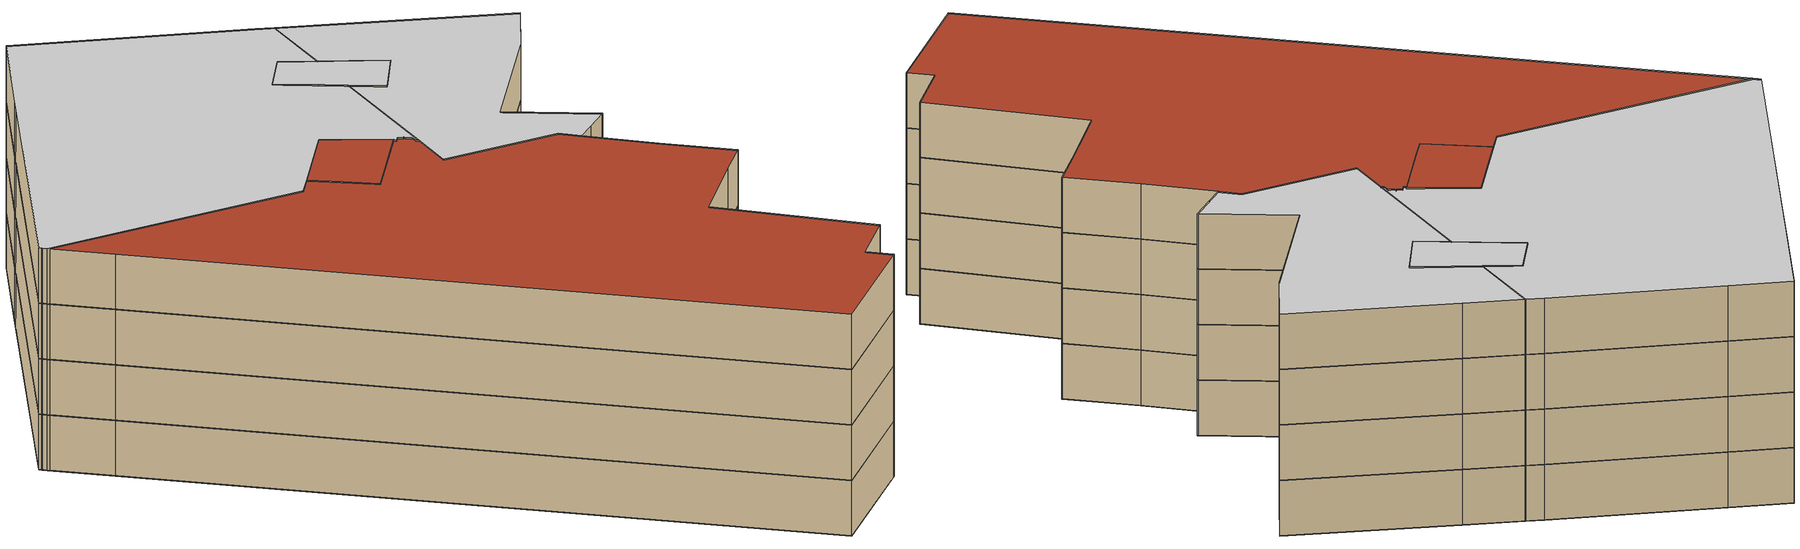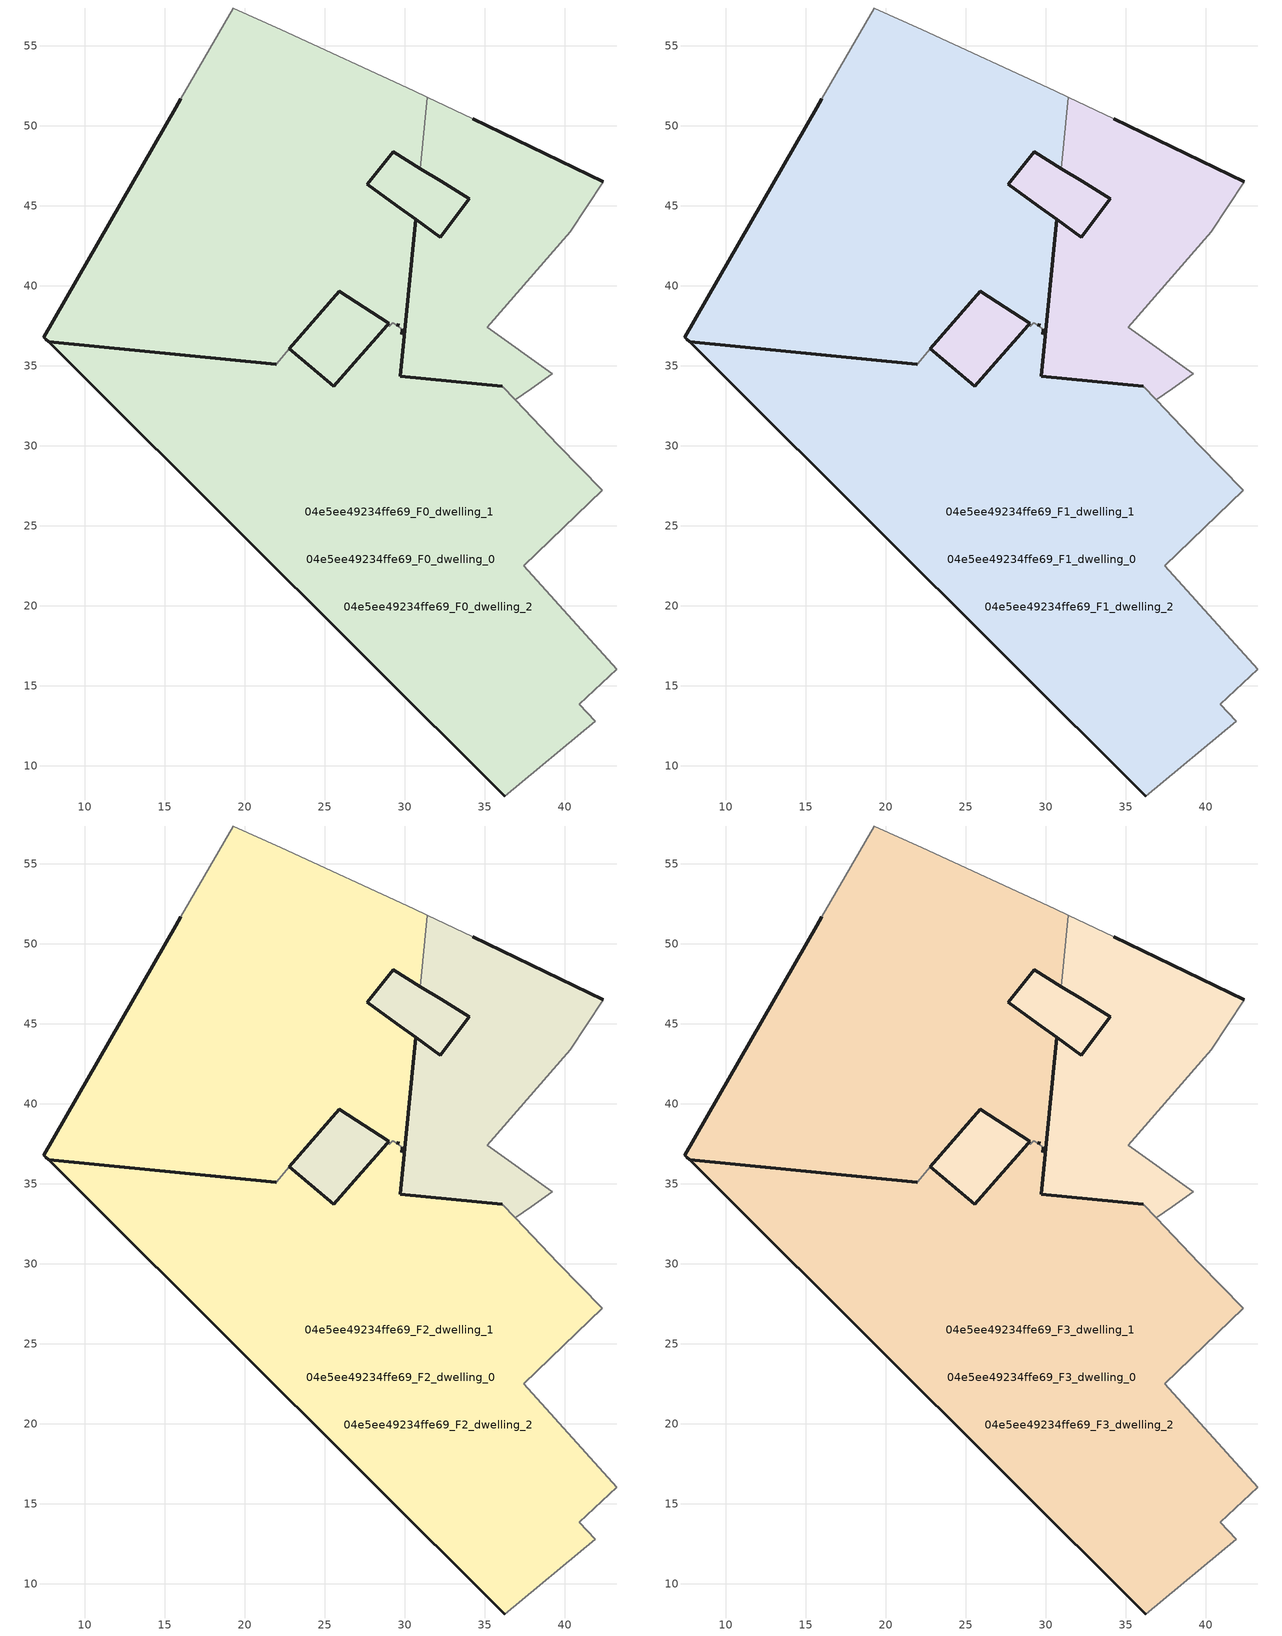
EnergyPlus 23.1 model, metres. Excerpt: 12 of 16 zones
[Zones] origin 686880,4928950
04e5ee49234ffe69_F0_dwelling_0
 floor ground (EU_floor_Construction): 29.96,36.86 30.67,44.13 29.73,44.82 29.49,44.99 27.64,46.34 29.28,48.36 30.98,47.32 31.41,51.79 30.57,52.19 22.27,55.99 19.29,57.35 16.01,51.67 15.69,51.11 7.43,36.78 7.54,36.67 7.56,36.65 7.73,36.48 21.95,35.1 22.77,36.04 22.77,36.05 25.91,39.66 29.01,37.65 28.91,37.54 29.04,37.45 29.24,37.68 29.49,37.52 29.58,37.62 29.57,37.47 29.85,37.28 29.82,36.95 z0; 39.22,34.48 35.15,37.41 40.34,43.38 42.41,46.5 34.25,50.42 31.41,51.79 30.98,47.32 32.28,46.52 34.04,45.44 32.21,43.01 30.67,44.13 29.96,36.86 29.72,34.34 36.09,33.73 36.1,33.72 36.91,32.86 37.89,33.55 z0; 32.21,43.01 34.04,45.44 32.28,46.52 30.98,47.32 29.28,48.36 27.64,46.34 29.49,44.99 29.73,44.82 30.67,44.13 z0; 41.9,12.78 40.91,13.82 43.25,16.02 37.44,22.48 40.7,25.64 42.35,27.21 39.58,30.02 36.91,32.86 36.1,33.72 36.09,33.72 36.09,33.73 29.72,34.34 29.96,36.86 29.82,36.95 29.85,37.28 29.57,37.47 29.58,37.62 29.49,37.52 29.24,37.68 29.04,37.45 28.91,37.54 26.41,34.67 25.57,33.7 24.15,34.89 22.77,36.04 21.95,35.1 7.73,36.48 10.15,34.08 36.26,8.1 z0; 26.41,34.67 28.91,37.54 29.01,37.65 25.91,39.66 22.77,36.05 22.77,36.04 24.15,34.89 25.57,33.7 z0
 wall outside (EU_wall_Construction): 34.25,50.42 42.41,46.5 / 36.1,33.72 29.72,34.34 30.67,44.13 32.21,43.01 34.04,45.44 32.28,46.52 30.98,47.32 z0:3
 wall adiabatic (EU_wall_Construction): 31.41,51.79 34.25,50.42 / 42.41,46.5 40.34,43.38 35.15,37.41 39.22,34.48 37.89,33.55 36.91,32.86 z0:3
 wall to 04e5ee49234ffe69_F0_dwelling_1 (EU_wall_Construction): 30.98,47.32 31.41,51.79 z0:3
 wall to 04e5ee49234ffe69_F0_dwelling_2 (EU_wall_Construction): 36.91,32.86 36.1,33.72 z0:3
04e5ee49234ffe69_F0_dwelling_1
 floor ground (EU_floor_Construction): 29.96,36.86 30.67,44.13 29.73,44.82 29.49,44.99 27.64,46.34 29.28,48.36 30.98,47.32 31.41,51.79 30.57,52.19 22.27,55.99 19.29,57.35 16.01,51.67 15.69,51.11 7.43,36.78 7.54,36.67 7.56,36.65 7.73,36.48 21.95,35.1 22.77,36.04 22.77,36.05 25.91,39.66 29.01,37.65 28.91,37.54 29.04,37.45 29.24,37.68 29.49,37.52 29.58,37.62 29.57,37.47 29.85,37.28 29.82,36.95 z0; 39.22,34.48 35.15,37.41 40.34,43.38 42.41,46.5 34.25,50.42 31.41,51.79 30.98,47.32 32.28,46.52 34.04,45.44 32.21,43.01 30.67,44.13 29.96,36.86 29.72,34.34 36.09,33.73 36.1,33.72 36.91,32.86 37.89,33.55 z0; 32.21,43.01 34.04,45.44 32.28,46.52 30.98,47.32 29.28,48.36 27.64,46.34 29.49,44.99 29.73,44.82 30.67,44.13 z0; 41.9,12.78 40.91,13.82 43.25,16.02 37.44,22.48 40.7,25.64 42.35,27.21 39.58,30.02 36.91,32.86 36.1,33.72 36.09,33.72 36.09,33.73 29.72,34.34 29.96,36.86 29.82,36.95 29.85,37.28 29.57,37.47 29.58,37.62 29.49,37.52 29.24,37.68 29.04,37.45 28.91,37.54 26.41,34.67 25.57,33.7 24.15,34.89 22.77,36.04 21.95,35.1 7.73,36.48 10.15,34.08 36.26,8.1 z0; 26.41,34.67 28.91,37.54 29.01,37.65 25.91,39.66 22.77,36.05 22.77,36.04 24.15,34.89 25.57,33.7 z0
 wall outside (EU_wall_Construction): 21.95,35.1 7.73,36.48 7.56,36.65 7.54,36.67 7.43,36.78 15.69,51.11 16.01,51.67 / 30.98,47.32 29.28,48.36 27.64,46.34 29.49,44.99 29.73,44.82 30.67,44.13 29.96,36.86 / 28.91,37.54 29.01,37.65 25.91,39.66 22.77,36.05 22.77,36.04 / 29.82,36.95 29.85,37.28 / 29.57,37.47 29.58,37.62 z0:3
 wall adiabatic (EU_wall_Construction): 16.01,51.67 19.29,57.35 22.27,55.99 30.57,52.19 31.41,51.79 z0:3
 wall to 04e5ee49234ffe69_F0_dwelling_2 (EU_wall_Construction): 29.96,36.86 29.82,36.95 / 29.85,37.28 29.57,37.47 / 29.58,37.62 29.49,37.52 29.24,37.68 29.04,37.45 28.91,37.54 / 22.77,36.04 21.95,35.1 z0:3
04e5ee49234ffe69_F0_dwelling_2
 floor ground (EU_floor_Construction): 39.22,34.48 35.15,37.41 40.34,43.38 42.41,46.5 34.25,50.42 31.41,51.79 30.98,47.32 32.28,46.52 34.04,45.44 32.21,43.01 30.67,44.13 29.96,36.86 29.72,34.34 36.09,33.73 36.1,33.72 36.91,32.86 37.89,33.55 z0; 41.9,12.78 40.91,13.82 43.25,16.02 37.44,22.48 40.7,25.64 42.35,27.21 39.58,30.02 36.91,32.86 36.1,33.72 36.09,33.72 36.09,33.73 29.72,34.34 29.96,36.86 29.82,36.95 29.85,37.28 29.57,37.47 29.58,37.62 29.49,37.52 29.24,37.68 29.04,37.45 28.91,37.54 26.41,34.67 25.57,33.7 24.15,34.89 22.77,36.04 21.95,35.1 7.73,36.48 10.15,34.08 36.26,8.1 z0; 29.96,36.86 30.67,44.13 29.73,44.82 29.49,44.99 27.64,46.34 29.28,48.36 30.98,47.32 31.41,51.79 30.57,52.19 22.27,55.99 19.29,57.35 16.01,51.67 15.69,51.11 7.43,36.78 7.54,36.67 7.56,36.65 7.73,36.48 21.95,35.1 22.77,36.04 22.77,36.05 25.91,39.66 29.01,37.65 28.91,37.54 29.04,37.45 29.24,37.68 29.49,37.52 29.58,37.62 29.57,37.47 29.85,37.28 29.82,36.95 z0; 32.21,43.01 34.04,45.44 32.28,46.52 30.98,47.32 29.28,48.36 27.64,46.34 29.49,44.99 29.73,44.82 30.67,44.13 z0; 26.41,34.67 28.91,37.54 29.01,37.65 25.91,39.66 22.77,36.05 22.77,36.04 24.15,34.89 25.57,33.7 z0
 wall outside (EU_wall_Construction): 36.26,8.1 10.15,34.08 7.73,36.48 21.95,35.1 / 22.77,36.04 24.15,34.89 25.57,33.7 26.41,34.67 28.91,37.54 / 29.96,36.86 29.72,34.34 36.09,33.73 / 29.85,37.28 29.82,36.95 / 29.58,37.62 29.57,37.47 z0:3
 wall adiabatic (EU_wall_Construction): 36.09,33.73 36.09,33.72 36.1,33.72 / 36.91,32.86 39.58,30.02 42.35,27.21 40.7,25.64 37.44,22.48 43.25,16.02 40.91,13.82 41.9,12.78 36.26,8.1 z0:3
04e5ee49234ffe69_F1_dwelling_0
 floor outside (EU_floor_Construction): 39.22,34.48 35.15,37.41 40.34,43.38 42.41,46.5 34.25,50.42 31.41,51.79 30.98,47.32 32.28,46.52 34.04,45.44 32.21,43.01 30.67,44.13 29.96,36.86 29.72,34.34 36.09,33.73 36.1,33.72 36.91,32.86 37.89,33.55 z3; 29.96,36.86 30.67,44.13 29.73,44.82 29.49,44.99 27.64,46.34 29.28,48.36 30.98,47.32 31.41,51.79 30.57,52.19 22.27,55.99 19.29,57.35 16.01,51.67 15.69,51.11 7.43,36.78 7.54,36.67 7.56,36.65 7.73,36.48 21.95,35.1 22.77,36.04 22.77,36.05 25.91,39.66 29.01,37.65 28.91,37.54 29.04,37.45 29.24,37.68 29.49,37.52 29.58,37.62 29.57,37.47 29.85,37.28 29.82,36.95 z3; 32.21,43.01 34.04,45.44 32.28,46.52 30.98,47.32 29.28,48.36 27.64,46.34 29.49,44.99 29.73,44.82 30.67,44.13 z3; 41.9,12.78 40.91,13.82 43.25,16.02 37.44,22.48 40.7,25.64 42.35,27.21 39.58,30.02 36.91,32.86 36.1,33.72 36.09,33.72 36.09,33.73 29.72,34.34 29.96,36.86 29.82,36.95 29.85,37.28 29.57,37.47 29.58,37.62 29.49,37.52 29.24,37.68 29.04,37.45 28.91,37.54 26.41,34.67 25.57,33.7 24.15,34.89 22.77,36.04 21.95,35.1 7.73,36.48 10.15,34.08 36.26,8.1 z3; 26.41,34.67 28.91,37.54 29.01,37.65 25.91,39.66 22.77,36.05 22.77,36.04 24.15,34.89 25.57,33.7 z3
 wall outside (EU_wall_Construction): 34.25,50.42 42.41,46.5 / 36.1,33.72 29.72,34.34 30.67,44.13 32.21,43.01 34.04,45.44 32.28,46.52 30.98,47.32 z3:6
 wall adiabatic (EU_wall_Construction): 31.41,51.79 34.25,50.42 / 42.41,46.5 40.34,43.38 35.15,37.41 39.22,34.48 37.89,33.55 36.91,32.86 z3:6
 wall to 04e5ee49234ffe69_F1_dwelling_1 (EU_wall_Construction): 30.98,47.32 31.41,51.79 z3:6
 wall to 04e5ee49234ffe69_F1_dwelling_2 (EU_wall_Construction): 36.91,32.86 36.1,33.72 z3:6
04e5ee49234ffe69_F1_dwelling_1
 floor outside (EU_floor_Construction): 29.96,36.86 30.67,44.13 29.73,44.82 29.49,44.99 27.64,46.34 29.28,48.36 30.98,47.32 31.41,51.79 30.57,52.19 22.27,55.99 19.29,57.35 16.01,51.67 15.69,51.11 7.43,36.78 7.54,36.67 7.56,36.65 7.73,36.48 21.95,35.1 22.77,36.04 22.77,36.05 25.91,39.66 29.01,37.65 28.91,37.54 29.04,37.45 29.24,37.68 29.49,37.52 29.58,37.62 29.57,37.47 29.85,37.28 29.82,36.95 z3; 39.22,34.48 35.15,37.41 40.34,43.38 42.41,46.5 34.25,50.42 31.41,51.79 30.98,47.32 32.28,46.52 34.04,45.44 32.21,43.01 30.67,44.13 29.96,36.86 29.72,34.34 36.09,33.73 36.1,33.72 36.91,32.86 37.89,33.55 z3; 32.21,43.01 34.04,45.44 32.28,46.52 30.98,47.32 29.28,48.36 27.64,46.34 29.49,44.99 29.73,44.82 30.67,44.13 z3; 41.9,12.78 40.91,13.82 43.25,16.02 37.44,22.48 40.7,25.64 42.35,27.21 39.58,30.02 36.91,32.86 36.1,33.72 36.09,33.72 36.09,33.73 29.72,34.34 29.96,36.86 29.82,36.95 29.85,37.28 29.57,37.47 29.58,37.62 29.49,37.52 29.24,37.68 29.04,37.45 28.91,37.54 26.41,34.67 25.57,33.7 24.15,34.89 22.77,36.04 21.95,35.1 7.73,36.48 10.15,34.08 36.26,8.1 z3; 26.41,34.67 28.91,37.54 29.01,37.65 25.91,39.66 22.77,36.05 22.77,36.04 24.15,34.89 25.57,33.7 z3
 wall outside (EU_wall_Construction): 21.95,35.1 7.73,36.48 7.56,36.65 7.54,36.67 7.43,36.78 15.69,51.11 16.01,51.67 / 30.98,47.32 29.28,48.36 27.64,46.34 29.49,44.99 29.73,44.82 30.67,44.13 29.96,36.86 / 28.91,37.54 29.01,37.65 25.91,39.66 22.77,36.05 22.77,36.04 / 29.82,36.95 29.85,37.28 / 29.57,37.47 29.58,37.62 z3:6
 wall adiabatic (EU_wall_Construction): 16.01,51.67 19.29,57.35 22.27,55.99 30.57,52.19 31.41,51.79 z3:6
 wall to 04e5ee49234ffe69_F1_dwelling_2 (EU_wall_Construction): 29.96,36.86 29.82,36.95 / 29.85,37.28 29.57,37.47 / 29.58,37.62 29.49,37.52 29.24,37.68 29.04,37.45 28.91,37.54 / 22.77,36.04 21.95,35.1 z3:6
04e5ee49234ffe69_F1_dwelling_2
 floor to 04e5ee49234ffe69_F0_dwelling_2 (EU_floor_Construction): 39.22,34.48 35.15,37.41 40.34,43.38 42.41,46.5 34.25,50.42 31.41,51.79 30.98,47.32 32.28,46.52 34.04,45.44 32.21,43.01 30.67,44.13 29.96,36.86 29.72,34.34 36.09,33.73 36.1,33.72 36.91,32.86 37.89,33.55 z3; 41.9,12.78 40.91,13.82 43.25,16.02 37.44,22.48 40.7,25.64 42.35,27.21 39.58,30.02 36.91,32.86 36.1,33.72 36.09,33.72 36.09,33.73 29.72,34.34 29.96,36.86 29.82,36.95 29.85,37.28 29.57,37.47 29.58,37.62 29.49,37.52 29.24,37.68 29.04,37.45 28.91,37.54 26.41,34.67 25.57,33.7 24.15,34.89 22.77,36.04 21.95,35.1 7.73,36.48 10.15,34.08 36.26,8.1 z3; 29.96,36.86 30.67,44.13 29.73,44.82 29.49,44.99 27.64,46.34 29.28,48.36 30.98,47.32 31.41,51.79 30.57,52.19 22.27,55.99 19.29,57.35 16.01,51.67 15.69,51.11 7.43,36.78 7.54,36.67 7.56,36.65 7.73,36.48 21.95,35.1 22.77,36.04 22.77,36.05 25.91,39.66 29.01,37.65 28.91,37.54 29.04,37.45 29.24,37.68 29.49,37.52 29.58,37.62 29.57,37.47 29.85,37.28 29.82,36.95 z3; 26.41,34.67 28.91,37.54 29.01,37.65 25.91,39.66 22.77,36.05 22.77,36.04 24.15,34.89 25.57,33.7 z3; 32.21,43.01 34.04,45.44 32.28,46.52 30.98,47.32 29.28,48.36 27.64,46.34 29.49,44.99 29.73,44.82 30.67,44.13 z3
 wall outside (EU_wall_Construction): 36.26,8.1 10.15,34.08 7.73,36.48 21.95,35.1 / 22.77,36.04 24.15,34.89 25.57,33.7 26.41,34.67 28.91,37.54 / 29.96,36.86 29.72,34.34 36.09,33.73 / 29.85,37.28 29.82,36.95 / 29.58,37.62 29.57,37.47 z3:6
 wall adiabatic (EU_wall_Construction): 36.09,33.73 36.09,33.72 36.1,33.72 / 36.91,32.86 39.58,30.02 42.35,27.21 40.7,25.64 37.44,22.48 43.25,16.02 40.91,13.82 41.9,12.78 36.26,8.1 z3:6
04e5ee49234ffe69_F2_dwelling_0
 floor outside (EU_floor_Construction): 39.22,34.48 35.15,37.41 40.34,43.38 42.41,46.5 34.25,50.42 31.41,51.79 30.98,47.32 32.28,46.52 34.04,45.44 32.21,43.01 30.67,44.13 29.96,36.86 29.72,34.34 36.09,33.73 36.1,33.72 36.91,32.86 37.89,33.55 z6; 29.96,36.86 30.67,44.13 29.73,44.82 29.49,44.99 27.64,46.34 29.28,48.36 30.98,47.32 31.41,51.79 30.57,52.19 22.27,55.99 19.29,57.35 16.01,51.67 15.69,51.11 7.43,36.78 7.54,36.67 7.56,36.65 7.73,36.48 21.95,35.1 22.77,36.04 22.77,36.05 25.91,39.66 29.01,37.65 28.91,37.54 29.04,37.45 29.24,37.68 29.49,37.52 29.58,37.62 29.57,37.47 29.85,37.28 29.82,36.95 z6; 32.21,43.01 34.04,45.44 32.28,46.52 30.98,47.32 29.28,48.36 27.64,46.34 29.49,44.99 29.73,44.82 30.67,44.13 z6; 41.9,12.78 40.91,13.82 43.25,16.02 37.44,22.48 40.7,25.64 42.35,27.21 39.58,30.02 36.91,32.86 36.1,33.72 36.09,33.72 36.09,33.73 29.72,34.34 29.96,36.86 29.82,36.95 29.85,37.28 29.57,37.47 29.58,37.62 29.49,37.52 29.24,37.68 29.04,37.45 28.91,37.54 26.41,34.67 25.57,33.7 24.15,34.89 22.77,36.04 21.95,35.1 7.73,36.48 10.15,34.08 36.26,8.1 z6; 26.41,34.67 28.91,37.54 29.01,37.65 25.91,39.66 22.77,36.05 22.77,36.04 24.15,34.89 25.57,33.7 z6
 wall outside (EU_wall_Construction): 34.25,50.42 42.41,46.5 / 36.1,33.72 29.72,34.34 30.67,44.13 32.21,43.01 34.04,45.44 32.28,46.52 30.98,47.32 z6:9
 wall adiabatic (EU_wall_Construction): 31.41,51.79 34.25,50.42 / 42.41,46.5 40.34,43.38 35.15,37.41 39.22,34.48 37.89,33.55 36.91,32.86 z6:9
 wall to 04e5ee49234ffe69_F2_dwelling_1 (EU_wall_Construction): 30.98,47.32 31.41,51.79 z6:9
 wall to 04e5ee49234ffe69_F2_dwelling_2 (EU_wall_Construction): 36.91,32.86 36.1,33.72 z6:9
04e5ee49234ffe69_F2_dwelling_1
 floor outside (EU_floor_Construction): 29.96,36.86 30.67,44.13 29.73,44.82 29.49,44.99 27.64,46.34 29.28,48.36 30.98,47.32 31.41,51.79 30.57,52.19 22.27,55.99 19.29,57.35 16.01,51.67 15.69,51.11 7.43,36.78 7.54,36.67 7.56,36.65 7.73,36.48 21.95,35.1 22.77,36.04 22.77,36.05 25.91,39.66 29.01,37.65 28.91,37.54 29.04,37.45 29.24,37.68 29.49,37.52 29.58,37.62 29.57,37.47 29.85,37.28 29.82,36.95 z6; 39.22,34.48 35.15,37.41 40.34,43.38 42.41,46.5 34.25,50.42 31.41,51.79 30.98,47.32 32.28,46.52 34.04,45.44 32.21,43.01 30.67,44.13 29.96,36.86 29.72,34.34 36.09,33.73 36.1,33.72 36.91,32.86 37.89,33.55 z6; 32.21,43.01 34.04,45.44 32.28,46.52 30.98,47.32 29.28,48.36 27.64,46.34 29.49,44.99 29.73,44.82 30.67,44.13 z6; 41.9,12.78 40.91,13.82 43.25,16.02 37.44,22.48 40.7,25.64 42.35,27.21 39.58,30.02 36.91,32.86 36.1,33.72 36.09,33.72 36.09,33.73 29.72,34.34 29.96,36.86 29.82,36.95 29.85,37.28 29.57,37.47 29.58,37.62 29.49,37.52 29.24,37.68 29.04,37.45 28.91,37.54 26.41,34.67 25.57,33.7 24.15,34.89 22.77,36.04 21.95,35.1 7.73,36.48 10.15,34.08 36.26,8.1 z6; 26.41,34.67 28.91,37.54 29.01,37.65 25.91,39.66 22.77,36.05 22.77,36.04 24.15,34.89 25.57,33.7 z6
 wall outside (EU_wall_Construction): 21.95,35.1 7.73,36.48 7.56,36.65 7.54,36.67 7.43,36.78 15.69,51.11 16.01,51.67 / 30.98,47.32 29.28,48.36 27.64,46.34 29.49,44.99 29.73,44.82 30.67,44.13 29.96,36.86 / 28.91,37.54 29.01,37.65 25.91,39.66 22.77,36.05 22.77,36.04 / 29.82,36.95 29.85,37.28 / 29.57,37.47 29.58,37.62 z6:9
 wall adiabatic (EU_wall_Construction): 16.01,51.67 19.29,57.35 22.27,55.99 30.57,52.19 31.41,51.79 z6:9
 wall to 04e5ee49234ffe69_F2_dwelling_2 (EU_wall_Construction): 29.96,36.86 29.82,36.95 / 29.85,37.28 29.57,37.47 / 29.58,37.62 29.49,37.52 29.24,37.68 29.04,37.45 28.91,37.54 / 22.77,36.04 21.95,35.1 z6:9
04e5ee49234ffe69_F2_dwelling_2
 floor to 04e5ee49234ffe69_F1_dwelling_2 (EU_floor_Construction): 39.22,34.48 35.15,37.41 40.34,43.38 42.41,46.5 34.25,50.42 31.41,51.79 30.98,47.32 32.28,46.52 34.04,45.44 32.21,43.01 30.67,44.13 29.96,36.86 29.72,34.34 36.09,33.73 36.1,33.72 36.91,32.86 37.89,33.55 z6; 41.9,12.78 40.91,13.82 43.25,16.02 37.44,22.48 40.7,25.64 42.35,27.21 39.58,30.02 36.91,32.86 36.1,33.72 36.09,33.72 36.09,33.73 29.72,34.34 29.96,36.86 29.82,36.95 29.85,37.28 29.57,37.47 29.58,37.62 29.49,37.52 29.24,37.68 29.04,37.45 28.91,37.54 26.41,34.67 25.57,33.7 24.15,34.89 22.77,36.04 21.95,35.1 7.73,36.48 10.15,34.08 36.26,8.1 z6; 29.96,36.86 30.67,44.13 29.73,44.82 29.49,44.99 27.64,46.34 29.28,48.36 30.98,47.32 31.41,51.79 30.57,52.19 22.27,55.99 19.29,57.35 16.01,51.67 15.69,51.11 7.43,36.78 7.54,36.67 7.56,36.65 7.73,36.48 21.95,35.1 22.77,36.04 22.77,36.05 25.91,39.66 29.01,37.65 28.91,37.54 29.04,37.45 29.24,37.68 29.49,37.52 29.58,37.62 29.57,37.47 29.85,37.28 29.82,36.95 z6; 26.41,34.67 28.91,37.54 29.01,37.65 25.91,39.66 22.77,36.05 22.77,36.04 24.15,34.89 25.57,33.7 z6; 32.21,43.01 34.04,45.44 32.28,46.52 30.98,47.32 29.28,48.36 27.64,46.34 29.49,44.99 29.73,44.82 30.67,44.13 z6
 wall outside (EU_wall_Construction): 36.26,8.1 10.15,34.08 7.73,36.48 21.95,35.1 / 22.77,36.04 24.15,34.89 25.57,33.7 26.41,34.67 28.91,37.54 / 29.96,36.86 29.72,34.34 36.09,33.73 / 29.85,37.28 29.82,36.95 / 29.58,37.62 29.57,37.47 z6:9
 wall adiabatic (EU_wall_Construction): 36.09,33.73 36.09,33.72 36.1,33.72 / 36.91,32.86 39.58,30.02 42.35,27.21 40.7,25.64 37.44,22.48 43.25,16.02 40.91,13.82 41.9,12.78 36.26,8.1 z6:9
04e5ee49234ffe69_F3_dwelling_0
 floor outside (EU_floor_Construction): 39.22,34.48 35.15,37.41 40.34,43.38 42.41,46.5 34.25,50.42 31.41,51.79 30.98,47.32 32.28,46.52 34.04,45.44 32.21,43.01 30.67,44.13 29.96,36.86 29.72,34.34 36.09,33.73 36.1,33.72 36.91,32.86 37.89,33.55 z9; 29.96,36.86 30.67,44.13 29.73,44.82 29.49,44.99 27.64,46.34 29.28,48.36 30.98,47.32 31.41,51.79 30.57,52.19 22.27,55.99 19.29,57.35 16.01,51.67 15.69,51.11 7.43,36.78 7.54,36.67 7.56,36.65 7.73,36.48 21.95,35.1 22.77,36.04 22.77,36.05 25.91,39.66 29.01,37.65 28.91,37.54 29.04,37.45 29.24,37.68 29.49,37.52 29.58,37.62 29.57,37.47 29.85,37.28 29.82,36.95 z9; 32.21,43.01 34.04,45.44 32.28,46.52 30.98,47.32 29.28,48.36 27.64,46.34 29.49,44.99 29.73,44.82 30.67,44.13 z9; 41.9,12.78 40.91,13.82 43.25,16.02 37.44,22.48 40.7,25.64 42.35,27.21 39.58,30.02 36.91,32.86 36.1,33.72 36.09,33.72 36.09,33.73 29.72,34.34 29.96,36.86 29.82,36.95 29.85,37.28 29.57,37.47 29.58,37.62 29.49,37.52 29.24,37.68 29.04,37.45 28.91,37.54 26.41,34.67 25.57,33.7 24.15,34.89 22.77,36.04 21.95,35.1 7.73,36.48 10.15,34.08 36.26,8.1 z9; 26.41,34.67 28.91,37.54 29.01,37.65 25.91,39.66 22.77,36.05 22.77,36.04 24.15,34.89 25.57,33.7 z9
 wall outside (EU_wall_Construction): 34.25,50.42 42.41,46.5 / 36.1,33.72 29.72,34.34 30.67,44.13 32.21,43.01 34.04,45.44 32.28,46.52 30.98,47.32 z9:12
 wall adiabatic (EU_wall_Construction): 31.41,51.79 34.25,50.42 / 42.41,46.5 40.34,43.38 35.15,37.41 39.22,34.48 37.89,33.55 36.91,32.86 z9:12
 wall to 04e5ee49234ffe69_F3_dwelling_1 (EU_wall_Construction): 30.98,47.32 31.41,51.79 z9:12
 wall to 04e5ee49234ffe69_F3_dwelling_2 (EU_wall_Construction): 36.91,32.86 36.1,33.72 z9:12
 ceiling to 04e5ee49234ffe69_F4_dwelling_0 (EU_floor_Construction): 42.41,46.5 40.34,43.38 35.15,37.41 39.22,34.48 37.89,33.55 36.91,32.86 36.1,33.72 36.09,33.73 29.72,34.34 29.96,36.86 30.67,44.13 32.21,43.01 34.04,45.44 32.28,46.52 30.98,47.32 31.41,51.79 34.25,50.42 z12
 ceiling to 04e5ee49234ffe69_F4_dwelling_1 (EU_floor_Construction): 30.57,52.19 31.41,51.79 30.98,47.32 29.28,48.36 27.64,46.34 29.49,44.99 29.73,44.82 30.67,44.13 29.96,36.86 29.82,36.95 29.85,37.28 29.57,37.47 29.58,37.62 29.49,37.52 29.24,37.68 29.04,37.45 28.91,37.54 29.01,37.65 25.91,39.66 22.77,36.05 22.77,36.04 21.95,35.1 7.73,36.48 7.56,36.65 7.54,36.67 7.43,36.78 15.69,51.11 16.01,51.67 19.29,57.35 22.27,55.99 z12; 32.28,46.52 34.04,45.44 32.21,43.01 30.67,44.13 29.73,44.82 29.49,44.99 27.64,46.34 29.28,48.36 30.98,47.32 z12
 roof outside (EU_floor_Construction): 36.91,32.86 39.58,30.02 42.35,27.21 40.7,25.64 37.44,22.48 43.25,16.02 40.91,13.82 41.9,12.78 36.26,8.1 10.15,34.08 7.73,36.48 21.95,35.1 22.77,36.04 24.15,34.89 25.57,33.7 26.41,34.67 28.91,37.54 29.04,37.45 29.24,37.68 29.49,37.52 29.58,37.62 29.57,37.47 29.85,37.28 29.82,36.95 29.96,36.86 29.72,34.34 36.09,33.73 36.09,33.72 36.1,33.72 z12; 29.01,37.65 28.91,37.54 26.41,34.67 25.57,33.7 24.15,34.89 22.77,36.04 22.77,36.05 25.91,39.66 z12
04e5ee49234ffe69_F3_dwelling_1
 floor outside (EU_floor_Construction): 29.96,36.86 30.67,44.13 29.73,44.82 29.49,44.99 27.64,46.34 29.28,48.36 30.98,47.32 31.41,51.79 30.57,52.19 22.27,55.99 19.29,57.35 16.01,51.67 15.69,51.11 7.43,36.78 7.54,36.67 7.56,36.65 7.73,36.48 21.95,35.1 22.77,36.04 22.77,36.05 25.91,39.66 29.01,37.65 28.91,37.54 29.04,37.45 29.24,37.68 29.49,37.52 29.58,37.62 29.57,37.47 29.85,37.28 29.82,36.95 z9; 39.22,34.48 35.15,37.41 40.34,43.38 42.41,46.5 34.25,50.42 31.41,51.79 30.98,47.32 32.28,46.52 34.04,45.44 32.21,43.01 30.67,44.13 29.96,36.86 29.72,34.34 36.09,33.73 36.1,33.72 36.91,32.86 37.89,33.55 z9; 32.21,43.01 34.04,45.44 32.28,46.52 30.98,47.32 29.28,48.36 27.64,46.34 29.49,44.99 29.73,44.82 30.67,44.13 z9; 41.9,12.78 40.91,13.82 43.25,16.02 37.44,22.48 40.7,25.64 42.35,27.21 39.58,30.02 36.91,32.86 36.1,33.72 36.09,33.72 36.09,33.73 29.72,34.34 29.96,36.86 29.82,36.95 29.85,37.28 29.57,37.47 29.58,37.62 29.49,37.52 29.24,37.68 29.04,37.45 28.91,37.54 26.41,34.67 25.57,33.7 24.15,34.89 22.77,36.04 21.95,35.1 7.73,36.48 10.15,34.08 36.26,8.1 z9; 26.41,34.67 28.91,37.54 29.01,37.65 25.91,39.66 22.77,36.05 22.77,36.04 24.15,34.89 25.57,33.7 z9
 wall outside (EU_wall_Construction): 21.95,35.1 7.73,36.48 7.56,36.65 7.54,36.67 7.43,36.78 15.69,51.11 16.01,51.67 / 30.98,47.32 29.28,48.36 27.64,46.34 29.49,44.99 29.73,44.82 30.67,44.13 29.96,36.86 / 28.91,37.54 29.01,37.65 25.91,39.66 22.77,36.05 22.77,36.04 / 29.82,36.95 29.85,37.28 / 29.57,37.47 29.58,37.62 z9:12
 wall adiabatic (EU_wall_Construction): 16.01,51.67 19.29,57.35 22.27,55.99 30.57,52.19 31.41,51.79 z9:12
 wall to 04e5ee49234ffe69_F3_dwelling_2 (EU_wall_Construction): 29.96,36.86 29.82,36.95 / 29.85,37.28 29.57,37.47 / 29.58,37.62 29.49,37.52 29.24,37.68 29.04,37.45 28.91,37.54 / 22.77,36.04 21.95,35.1 z9:12
 ceiling to 04e5ee49234ffe69_F4_dwelling_1 (EU_floor_Construction): 30.57,52.19 31.41,51.79 30.98,47.32 29.28,48.36 27.64,46.34 29.49,44.99 29.73,44.82 30.67,44.13 29.96,36.86 29.82,36.95 29.85,37.28 29.57,37.47 29.58,37.62 29.49,37.52 29.24,37.68 29.04,37.45 28.91,37.54 29.01,37.65 25.91,39.66 22.77,36.05 22.77,36.04 21.95,35.1 7.73,36.48 7.56,36.65 7.54,36.67 7.43,36.78 15.69,51.11 16.01,51.67 19.29,57.35 22.27,55.99 z12; 32.28,46.52 34.04,45.44 32.21,43.01 30.67,44.13 29.73,44.82 29.49,44.99 27.64,46.34 29.28,48.36 30.98,47.32 z12
 ceiling to 04e5ee49234ffe69_F4_dwelling_0 (EU_floor_Construction): 42.41,46.5 40.34,43.38 35.15,37.41 39.22,34.48 37.89,33.55 36.91,32.86 36.1,33.72 36.09,33.73 29.72,34.34 29.96,36.86 30.67,44.13 32.21,43.01 34.04,45.44 32.28,46.52 30.98,47.32 31.41,51.79 34.25,50.42 z12
 roof outside (EU_floor_Construction): 36.91,32.86 39.58,30.02 42.35,27.21 40.7,25.64 37.44,22.48 43.25,16.02 40.91,13.82 41.9,12.78 36.26,8.1 10.15,34.08 7.73,36.48 21.95,35.1 22.77,36.04 24.15,34.89 25.57,33.7 26.41,34.67 28.91,37.54 29.04,37.45 29.24,37.68 29.49,37.52 29.58,37.62 29.57,37.47 29.85,37.28 29.82,36.95 29.96,36.86 29.72,34.34 36.09,33.73 36.09,33.72 36.1,33.72 z12; 29.01,37.65 28.91,37.54 26.41,34.67 25.57,33.7 24.15,34.89 22.77,36.04 22.77,36.05 25.91,39.66 z12
04e5ee49234ffe69_F3_dwelling_2
 floor to 04e5ee49234ffe69_F2_dwelling_2 (EU_floor_Construction): 39.22,34.48 35.15,37.41 40.34,43.38 42.41,46.5 34.25,50.42 31.41,51.79 30.98,47.32 32.28,46.52 34.04,45.44 32.21,43.01 30.67,44.13 29.96,36.86 29.72,34.34 36.09,33.73 36.1,33.72 36.91,32.86 37.89,33.55 z9; 41.9,12.78 40.91,13.82 43.25,16.02 37.44,22.48 40.7,25.64 42.35,27.21 39.58,30.02 36.91,32.86 36.1,33.72 36.09,33.72 36.09,33.73 29.72,34.34 29.96,36.86 29.82,36.95 29.85,37.28 29.57,37.47 29.58,37.62 29.49,37.52 29.24,37.68 29.04,37.45 28.91,37.54 26.41,34.67 25.57,33.7 24.15,34.89 22.77,36.04 21.95,35.1 7.73,36.48 10.15,34.08 36.26,8.1 z9; 29.96,36.86 30.67,44.13 29.73,44.82 29.49,44.99 27.64,46.34 29.28,48.36 30.98,47.32 31.41,51.79 30.57,52.19 22.27,55.99 19.29,57.35 16.01,51.67 15.69,51.11 7.43,36.78 7.54,36.67 7.56,36.65 7.73,36.48 21.95,35.1 22.77,36.04 22.77,36.05 25.91,39.66 29.01,37.65 28.91,37.54 29.04,37.45 29.24,37.68 29.49,37.52 29.58,37.62 29.57,37.47 29.85,37.28 29.82,36.95 z9; 26.41,34.67 28.91,37.54 29.01,37.65 25.91,39.66 22.77,36.05 22.77,36.04 24.15,34.89 25.57,33.7 z9; 32.21,43.01 34.04,45.44 32.28,46.52 30.98,47.32 29.28,48.36 27.64,46.34 29.49,44.99 29.73,44.82 30.67,44.13 z9
 wall outside (EU_wall_Construction): 36.26,8.1 10.15,34.08 7.73,36.48 21.95,35.1 / 22.77,36.04 24.15,34.89 25.57,33.7 26.41,34.67 28.91,37.54 / 29.96,36.86 29.72,34.34 36.09,33.73 / 29.85,37.28 29.82,36.95 / 29.58,37.62 29.57,37.47 z9:12
 wall adiabatic (EU_wall_Construction): 36.09,33.73 36.09,33.72 36.1,33.72 / 36.91,32.86 39.58,30.02 42.35,27.21 40.7,25.64 37.44,22.48 43.25,16.02 40.91,13.82 41.9,12.78 36.26,8.1 z9:12
 roof outside (EU_roof_Construction): 36.91,32.86 39.58,30.02 42.35,27.21 40.7,25.64 37.44,22.48 43.25,16.02 40.91,13.82 41.9,12.78 36.26,8.1 10.15,34.08 7.73,36.48 21.95,35.1 22.77,36.04 24.15,34.89 25.57,33.7 26.41,34.67 28.91,37.54 29.04,37.45 29.24,37.68 29.49,37.52 29.58,37.62 29.57,37.47 29.85,37.28 29.82,36.95 29.96,36.86 29.72,34.34 36.09,33.73 36.09,33.72 36.1,33.72 z12; 42.41,46.5 40.34,43.38 35.15,37.41 39.22,34.48 37.89,33.55 36.91,32.86 36.1,33.72 36.09,33.73 29.72,34.34 29.96,36.86 30.67,44.13 32.21,43.01 34.04,45.44 32.28,46.52 30.98,47.32 31.41,51.79 34.25,50.42 z12; 30.57,52.19 31.41,51.79 30.98,47.32 29.28,48.36 27.64,46.34 29.49,44.99 29.73,44.82 30.67,44.13 29.96,36.86 29.82,36.95 29.85,37.28 29.57,37.47 29.58,37.62 29.49,37.52 29.24,37.68 29.04,37.45 28.91,37.54 29.01,37.65 25.91,39.66 22.77,36.05 22.77,36.04 21.95,35.1 7.73,36.48 7.56,36.65 7.54,36.67 7.43,36.78 15.69,51.11 16.01,51.67 19.29,57.35 22.27,55.99 z12; 32.28,46.52 34.04,45.44 32.21,43.01 30.67,44.13 29.73,44.82 29.49,44.99 27.64,46.34 29.28,48.36 30.98,47.32 z12; 29.01,37.65 28.91,37.54 26.41,34.67 25.57,33.7 24.15,34.89 22.77,36.04 22.77,36.05 25.91,39.66 z12
[Building]
EU S2 Campaign: North Axis=0; Terrain=City; Solar Distribution=FullExterior
[Site:Location]
Bologna: Latitude=44.5; Longitude=11.25; Time Zone=1; Elevation=37
[SizingPeriod:WeatherFileDays]
AnnualSizingPeriod: Begin Month=1; Begin Day of Month=1; End Month=12; End Day of Month=31; Day of Week for Start Day=Monday; Use Weather File Daylight Saving Period=No; Use Weather File Rain and Snow Indicators=No
[MATERIAL]
EU_InternalMass_Material: Roughness=MediumRough; Thickness=0.1; Conductivity=1; Density=1800; Specific Heat=900; Thermal Absorptance=0.9; Solar Absorptance=0.7; Visible Absorptance=0.7
[MATERIAL:NOMASS] Roughness=MediumRough; Thermal Absorptance=0.9; Solar Absorptance=0.7; Visible Absorptance=0.7
Name | Thermal Resistance
EU_wall_NoMass | 0.905828
EU_roof_NoMass | 0.37593
EU_floor_NoMass | 0.67114
[CONSTRUCTION]
EU_wall_Construction: EU_wall_NoMass
EU_roof_Construction: EU_roof_NoMass
EU_floor_Construction: EU_floor_NoMass
EU_InternalMass_Construction: EU_InternalMass_Material
[ZONE] Type=1; Multiplier=1; Ceiling Height=autocalculate; Volume=2854.28; Floor Area=autocalculate; Part of Total Floor Area=Yes
04e5ee49234ffe69_F0_dwelling_0; 04e5ee49234ffe69_F1_dwelling_0; 04e5ee49234ffe69_F2_dwelling_0; 04e5ee49234ffe69_F3_dwelling_0; 04e5ee49234ffe69_F0_dwelling_1; 04e5ee49234ffe69_F1_dwelling_1; 04e5ee49234ffe69_F2_dwelling_1; 04e5ee49234ffe69_F3_dwelling_1; 04e5ee49234ffe69_F0_dwelling_2; 04e5ee49234ffe69_F1_dwelling_2; 04e5ee49234ffe69_F2_dwelling_2; 04e5ee49234ffe69_F3_dwelling_2
[INTERNALMASS] Construction=EU_InternalMass_Construction
Name | Zone or ZoneList | Surface Area
04e5ee49234ffe69_F0_dwelling_0_EU_InternalMass | 04e5ee49234ffe69_F0_dwelling_0 | 127
04e5ee49234ffe69_F0_dwelling_1_EU_InternalMass | 04e5ee49234ffe69_F0_dwelling_1 | 324.433
04e5ee49234ffe69_F0_dwelling_2_EU_InternalMass | 04e5ee49234ffe69_F0_dwelling_2 | 465.879
04e5ee49234ffe69_F1_dwelling_0_EU_InternalMass | 04e5ee49234ffe69_F1_dwelling_0 | 127
04e5ee49234ffe69_F1_dwelling_1_EU_InternalMass | 04e5ee49234ffe69_F1_dwelling_1 | 324.433
04e5ee49234ffe69_F1_dwelling_2_EU_InternalMass | 04e5ee49234ffe69_F1_dwelling_2 | 465.879
04e5ee49234ffe69_F2_dwelling_0_EU_InternalMass | 04e5ee49234ffe69_F2_dwelling_0 | 127
04e5ee49234ffe69_F2_dwelling_1_EU_InternalMass | 04e5ee49234ffe69_F2_dwelling_1 | 324.433
04e5ee49234ffe69_F2_dwelling_2_EU_InternalMass | 04e5ee49234ffe69_F2_dwelling_2 | 465.879
04e5ee49234ffe69_F3_dwelling_0_EU_InternalMass | 04e5ee49234ffe69_F3_dwelling_0 | 127
04e5ee49234ffe69_F3_dwelling_1_EU_InternalMass | 04e5ee49234ffe69_F3_dwelling_1 | 324.433
04e5ee49234ffe69_F3_dwelling_2_EU_InternalMass | 04e5ee49234ffe69_F3_dwelling_2 | 465.879
[OTHEREQUIPMENT] Fuel Type=Electricity; Design Level Calculation Method=Watts/Area; Power per Zone Floor Area=1; Fraction Latent=0; Fraction Radiant=0; Fraction Lost=0; Carbon Dioxide Generation Rate=0; EndUse Subcategory=EU_Step8_InternalGains
Name | Zone or ZoneList or Space or SpaceList | Schedule
EU_Step8_InternalGain_04e5ee49234ffe69_F0_dwelling_0_f000 | 04e5ee49234ffe69_F0_dwelling_0 | EU_Step8_GainSchedule_04e5ee49234ffe69_F0_dwelling_0_f000
EU_Step8_InternalGain_04e5ee49234ffe69_F0_dwelling_1_f000 | 04e5ee49234ffe69_F0_dwelling_1 | EU_Step8_GainSchedule_04e5ee49234ffe69_F0_dwelling_1_f000
EU_Step8_InternalGain_04e5ee49234ffe69_F0_dwelling_2_f000 | 04e5ee49234ffe69_F0_dwelling_2 | EU_Step8_GainSchedule_04e5ee49234ffe69_F0_dwelling_2_f000
EU_Step8_InternalGain_04e5ee49234ffe69_F1_dwelling_0_f000 | 04e5ee49234ffe69_F1_dwelling_0 | EU_Step8_GainSchedule_04e5ee49234ffe69_F1_dwelling_0_f000
EU_Step8_InternalGain_04e5ee49234ffe69_F1_dwelling_1_f000 | 04e5ee49234ffe69_F1_dwelling_1 | EU_Step8_GainSchedule_04e5ee49234ffe69_F1_dwelling_1_f000
EU_Step8_InternalGain_04e5ee49234ffe69_F1_dwelling_2_f000 | 04e5ee49234ffe69_F1_dwelling_2 | EU_Step8_GainSchedule_04e5ee49234ffe69_F1_dwelling_2_f000
EU_Step8_InternalGain_04e5ee49234ffe69_F2_dwelling_0_f000 | 04e5ee49234ffe69_F2_dwelling_0 | EU_Step8_GainSchedule_04e5ee49234ffe69_F2_dwelling_0_f000
EU_Step8_InternalGain_04e5ee49234ffe69_F2_dwelling_1_f000 | 04e5ee49234ffe69_F2_dwelling_1 | EU_Step8_GainSchedule_04e5ee49234ffe69_F2_dwelling_1_f000
EU_Step8_InternalGain_04e5ee49234ffe69_F2_dwelling_2_f000 | 04e5ee49234ffe69_F2_dwelling_2 | EU_Step8_GainSchedule_04e5ee49234ffe69_F2_dwelling_2_f000
EU_Step8_InternalGain_04e5ee49234ffe69_F3_dwelling_0_f000 | 04e5ee49234ffe69_F3_dwelling_0 | EU_Step8_GainSchedule_04e5ee49234ffe69_F3_dwelling_0_f000
EU_Step8_InternalGain_04e5ee49234ffe69_F3_dwelling_1_f000 | 04e5ee49234ffe69_F3_dwelling_1 | EU_Step8_GainSchedule_04e5ee49234ffe69_F3_dwelling_1_f000
EU_Step8_InternalGain_04e5ee49234ffe69_F3_dwelling_2_f000 | 04e5ee49234ffe69_F3_dwelling_2 | EU_Step8_GainSchedule_04e5ee49234ffe69_F3_dwelling_2_f000
[ZONEVENTILATION:DESIGNFLOWRATE] Schedule=EU_AlwaysOn; Design Flow Rate Calculation Method=AirChanges/Hour; Air Changes per Hour=0.73129; Ventilation Type=Natural; Fan Pressure Rise=0; Fan Total Efficiency=1; Constant Term Coefficient=1; Temperature Term Coefficient=0; Velocity Term Coefficient=0; Velocity Squared Term Coefficient=0; Minimum Indoor Temperature=-100; Maximum Indoor Temperature=100; Delta Temperature=-100; Minimum Outdoor Temperature=-100; Maximum Outdoor Temperature=100; Maximum Wind Speed=40
Name | Zone or ZoneList or Space or SpaceList
EU_ConstantAir_04e5ee49234ffe69_F0_dwelling_0 | 04e5ee49234ffe69_F0_dwelling_0
EU_ConstantAir_04e5ee49234ffe69_F0_dwelling_1 | 04e5ee49234ffe69_F0_dwelling_1
EU_ConstantAir_04e5ee49234ffe69_F0_dwelling_2 | 04e5ee49234ffe69_F0_dwelling_2
EU_ConstantAir_04e5ee49234ffe69_F1_dwelling_0 | 04e5ee49234ffe69_F1_dwelling_0
EU_ConstantAir_04e5ee49234ffe69_F1_dwelling_1 | 04e5ee49234ffe69_F1_dwelling_1
EU_ConstantAir_04e5ee49234ffe69_F1_dwelling_2 | 04e5ee49234ffe69_F1_dwelling_2
EU_ConstantAir_04e5ee49234ffe69_F2_dwelling_0 | 04e5ee49234ffe69_F2_dwelling_0
EU_ConstantAir_04e5ee49234ffe69_F2_dwelling_1 | 04e5ee49234ffe69_F2_dwelling_1
EU_ConstantAir_04e5ee49234ffe69_F2_dwelling_2 | 04e5ee49234ffe69_F2_dwelling_2
EU_ConstantAir_04e5ee49234ffe69_F3_dwelling_0 | 04e5ee49234ffe69_F3_dwelling_0
EU_ConstantAir_04e5ee49234ffe69_F3_dwelling_1 | 04e5ee49234ffe69_F3_dwelling_1
EU_ConstantAir_04e5ee49234ffe69_F3_dwelling_2 | 04e5ee49234ffe69_F3_dwelling_2
[HVACTEMPLATE:THERMOSTAT] Constant Heating Setpoint=20; Constant Cooling Setpoint=50
EU_HeatOnly_04e5ee49234ffe69_F0_dwelling_0; EU_HeatOnly_04e5ee49234ffe69_F0_dwelling_1; EU_HeatOnly_04e5ee49234ffe69_F0_dwelling_2; EU_HeatOnly_04e5ee49234ffe69_F1_dwelling_0; EU_HeatOnly_04e5ee49234ffe69_F1_dwelling_1; EU_HeatOnly_04e5ee49234ffe69_F1_dwelling_2; EU_HeatOnly_04e5ee49234ffe69_F2_dwelling_0; EU_HeatOnly_04e5ee49234ffe69_F2_dwelling_1; EU_HeatOnly_04e5ee49234ffe69_F2_dwelling_2; EU_HeatOnly_04e5ee49234ffe69_F3_dwelling_0; EU_HeatOnly_04e5ee49234ffe69_F3_dwelling_1; EU_HeatOnly_04e5ee49234ffe69_F3_dwelling_2; EU_HeatOnly_04e5ee49234ffe69_F4_dwelling_0; EU_HeatOnly_04e5ee49234ffe69_F4_dwelling_1; EU_HeatOnly_04e5ee49234ffe69_F5_dwelling_0; EU_HeatOnly_04e5ee49234ffe69_F5_dwelling_1
[HVACTEMPLATE:ZONE:IDEALLOADSAIRSYSTEM] System Availability Schedule=EU_AlwaysOn; Maximum Heating Supply Air Temperature=50; Minimum Cooling Supply Air Temperature=13; Maximum Heating Supply Air Humidity Ratio=0.0156; Minimum Cooling Supply Air Humidity Ratio=0.0077; Heating Limit=NoLimit; Cooling Limit=NoLimit; Heating Availability Schedule=EU_AlwaysOn; Cooling Availability Schedule=EU_CoolingOff; Dehumidification Control Type=ConstantSensibleHeatRatio; Cooling Sensible Heat Ratio=0.7; Dehumidification Setpoint=60; Humidification Control Type=None; Humidification Setpoint=30; Outdoor Air Method=None; Outdoor Air Flow Rate per Person=0.00944; Outdoor Air Flow Rate per Zone Floor Area=0; Outdoor Air Flow Rate per Zone=0; Demand Controlled Ventilation Type=None; Outdoor Air Economizer Type=NoEconomizer; Heat Recovery Type=None; Sensible Heat Recovery Effectiveness=0.7; Latent Heat Recovery Effectiveness=0.65
Name | Template Thermostat
04e5ee49234ffe69_F0_dwelling_0 | EU_HeatOnly_04e5ee49234ffe69_F0_dwelling_0
04e5ee49234ffe69_F0_dwelling_1 | EU_HeatOnly_04e5ee49234ffe69_F0_dwelling_1
04e5ee49234ffe69_F0_dwelling_2 | EU_HeatOnly_04e5ee49234ffe69_F0_dwelling_2
04e5ee49234ffe69_F1_dwelling_0 | EU_HeatOnly_04e5ee49234ffe69_F1_dwelling_0
04e5ee49234ffe69_F1_dwelling_1 | EU_HeatOnly_04e5ee49234ffe69_F1_dwelling_1
04e5ee49234ffe69_F1_dwelling_2 | EU_HeatOnly_04e5ee49234ffe69_F1_dwelling_2
04e5ee49234ffe69_F2_dwelling_0 | EU_HeatOnly_04e5ee49234ffe69_F2_dwelling_0
04e5ee49234ffe69_F2_dwelling_1 | EU_HeatOnly_04e5ee49234ffe69_F2_dwelling_1
04e5ee49234ffe69_F2_dwelling_2 | EU_HeatOnly_04e5ee49234ffe69_F2_dwelling_2
04e5ee49234ffe69_F3_dwelling_0 | EU_HeatOnly_04e5ee49234ffe69_F3_dwelling_0
04e5ee49234ffe69_F3_dwelling_1 | EU_HeatOnly_04e5ee49234ffe69_F3_dwelling_1
04e5ee49234ffe69_F3_dwelling_2 | EU_HeatOnly_04e5ee49234ffe69_F3_dwelling_2
[SIZING:ZONE] Zone Cooling Design Supply Air Temperature Input Method=SupplyAirTemperature; Zone Cooling Design Supply Air Temperature=13; Zone Heating Design Supply Air Temperature Input Method=SupplyAirTemperature; Zone Heating Design Supply Air Temperature=50; Zone Cooling Design Supply Air Humidity Ratio=0.008; Zone Heating Design Supply Air Humidity Ratio=0.008; Cooling Design Air Flow Method=DesignDay; Cooling Design Air Flow Rate=0; Cooling Minimum Air Flow per Zone Floor Area=0.000762; Cooling Minimum Air Flow=0; Cooling Minimum Air Flow Fraction=0.2; Heating Design Air Flow Method=DesignDay; Heating Design Air Flow Rate=0; Heating Maximum Air Flow per Zone Floor Area=0.002032; Heating Maximum Air Flow=0.141576; Heating Maximum Air Flow Fraction=0.3; Account for Dedicated Outdoor Air System=No; Dedicated Outdoor Air System Control Strategy=NeutralSupplyAir; Dedicated Outdoor Air Low Setpoint Temperature for Design=autosize; Dedicated Outdoor Air High Setpoint Temperature for Design=autosize; Zone Load Sizing Method=Sensible Load Only No Latent Load; Zone Latent Cooling Design Supply Air Humidity Ratio Input Method=HumidityRatioDifference; Zone Cooling Design Supply Air Humidity Ratio Difference=0.005; Zone Latent Heating Design Supply Air Humidity Ratio Input Method=HumidityRatioDifference; Zone Humidification Design Supply Air Humidity Ratio Difference=0.005
04e5ee49234ffe69_F0_dwelling_0; 04e5ee49234ffe69_F0_dwelling_1; 04e5ee49234ffe69_F0_dwelling_2; 04e5ee49234ffe69_F1_dwelling_0; 04e5ee49234ffe69_F1_dwelling_1; 04e5ee49234ffe69_F1_dwelling_2; 04e5ee49234ffe69_F2_dwelling_0; 04e5ee49234ffe69_F2_dwelling_1; 04e5ee49234ffe69_F2_dwelling_2; 04e5ee49234ffe69_F3_dwelling_0; 04e5ee49234ffe69_F3_dwelling_1; 04e5ee49234ffe69_F3_dwelling_2
[SCHEDULE:CONSTANT]
Name | Hourly Value
EU_AlwaysOn | 1
EU_CoolingOff | 0
[SCHEDULE:FILE] Column Number=1; Rows to Skip at Top=0; Number of Hours of Data=8760; Column Separator=Comma; Interpolate to Timestep=No; Minutes per Item=60; Adjust Schedule for Daylight Savings=Yes
Name | File
EU_Step8_GainSchedule_04e5ee49234ffe69_F0_dwelling_0_f000 | ../../schedules/04e5ee49234ffe69/04e5ee49234ffe69_F0_dwelling_0_f000_gain.csv
EU_Step8_GainSchedule_04e5ee49234ffe69_F0_dwelling_1_f000 | ../../schedules/04e5ee49234ffe69/04e5ee49234ffe69_F0_dwelling_1_f000_gain.csv
EU_Step8_GainSchedule_04e5ee49234ffe69_F0_dwelling_2_f000 | ../../schedules/04e5ee49234ffe69/04e5ee49234ffe69_F0_dwelling_2_f000_gain.csv
EU_Step8_GainSchedule_04e5ee49234ffe69_F1_dwelling_0_f000 | ../../schedules/04e5ee49234ffe69/04e5ee49234ffe69_F1_dwelling_0_f000_gain.csv
EU_Step8_GainSchedule_04e5ee49234ffe69_F1_dwelling_1_f000 | ../../schedules/04e5ee49234ffe69/04e5ee49234ffe69_F1_dwelling_1_f000_gain.csv
EU_Step8_GainSchedule_04e5ee49234ffe69_F1_dwelling_2_f000 | ../../schedules/04e5ee49234ffe69/04e5ee49234ffe69_F1_dwelling_2_f000_gain.csv
EU_Step8_GainSchedule_04e5ee49234ffe69_F2_dwelling_0_f000 | ../../schedules/04e5ee49234ffe69/04e5ee49234ffe69_F2_dwelling_0_f000_gain.csv
EU_Step8_GainSchedule_04e5ee49234ffe69_F2_dwelling_1_f000 | ../../schedules/04e5ee49234ffe69/04e5ee49234ffe69_F2_dwelling_1_f000_gain.csv
EU_Step8_GainSchedule_04e5ee49234ffe69_F2_dwelling_2_f000 | ../../schedules/04e5ee49234ffe69/04e5ee49234ffe69_F2_dwelling_2_f000_gain.csv
EU_Step8_GainSchedule_04e5ee49234ffe69_F3_dwelling_0_f000 | ../../schedules/04e5ee49234ffe69/04e5ee49234ffe69_F3_dwelling_0_f000_gain.csv
EU_Step8_GainSchedule_04e5ee49234ffe69_F3_dwelling_1_f000 | ../../schedules/04e5ee49234ffe69/04e5ee49234ffe69_F3_dwelling_1_f000_gain.csv
EU_Step8_GainSchedule_04e5ee49234ffe69_F3_dwelling_2_f000 | ../../schedules/04e5ee49234ffe69/04e5ee49234ffe69_F3_dwelling_2_f000_gain.csv
